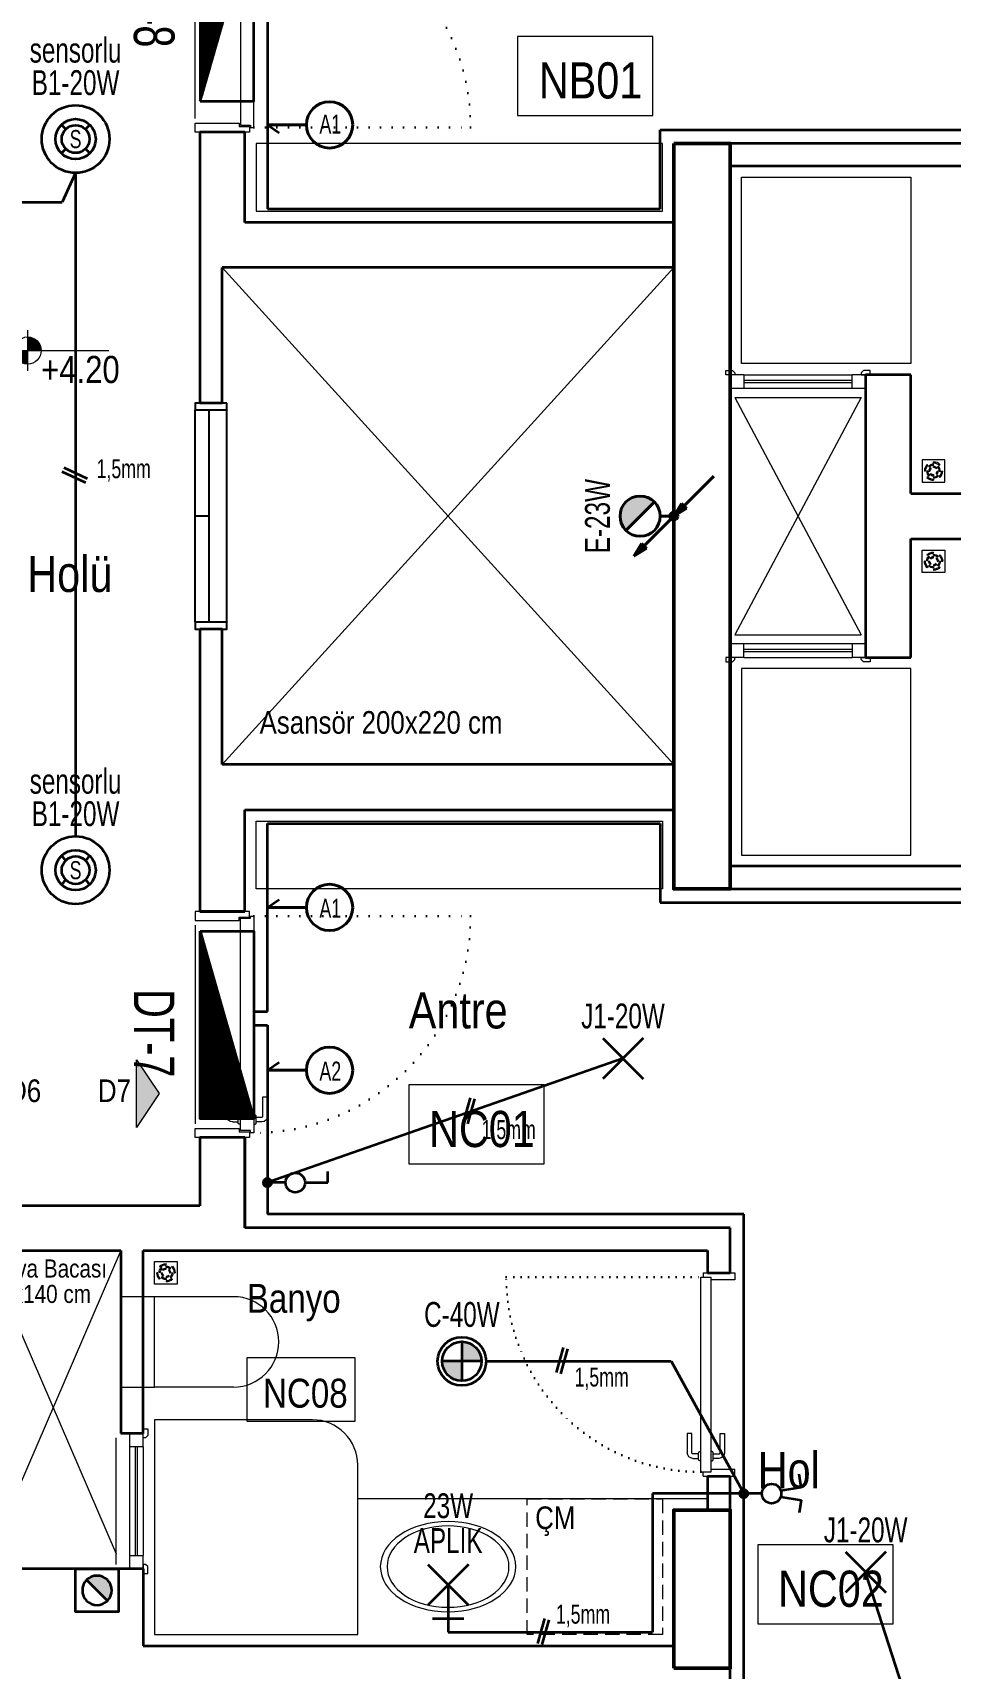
# Model space of a CAD drawing. Header units: millimetres. Extents: x 1852829 to 1882754, y -270850 to -231658.
# Drawn here: x 1862154 to 1862560, y -248341 to -247617 of the extents above; entities that cross this region are included whole.
import ezdxf
from ezdxf.enums import TextEntityAlignment as Align

# ---------------------------------------------------------------- set-up
doc = ezdxf.new("R2010")
doc.units = ezdxf.units.MM
for name, pattern in [('CONTINOUS', [0]), ('CONTINU', [0]), ('DASHED', [0.75, 0.5, -0.25]), ('DOT', [0.25, 0, -0.25]), ('izdüşüm arka', [3.175, 0, -3.175]), ('izdüşüm ön', [9.525, 6.35, -3.175])]:
    doc.linetypes.add(name, pattern=pattern)
for name, color, linetype, lineweight in [('a_ba', 6, 'Continuous', 50), ('a_doğrama', 251, 'Continuous', 20), ('a_duvar', 251, 'Continuous', 35), ('a_görünüş', 32, 'Continuous', 25), ('a_görünüş_ince', 8, 'Continuous', 20), ('a_izdüşüm_arka', 251, 'izdüşüm arka', 30), ('a_izdüşüm_ön', 6, 'izdüşüm ön', 9), ('a_not_kot', 251, 'Continuous', 13), ('a_not_mahal', 253, 'Continuous', 5), ('a_not_misc', 144, 'Continuous', 5), ('a_not_text', 7, 'Continuous', 13), ('a_tefriş', 8, 'Continuous', 20), ('Aydınlatma', 4, 'CONTINOUS', 35), ('Aydınlatma_', 3, 'Continuous', 40), ('Genel', 4, 'CONTINOUS', 40), ('genell', 4, 'Continuous', 25), ('Priz', 6, 'CONTINOUS', 40), ('Topraklama', 3, 'DASHED', 40)]:
    doc.layers.add(name, color=color, linetype=linetype, lineweight=lineweight)
doc.layers.add('a_basılmayacak', color=251, linetype='Continuous', lineweight=5, plot=False)
doc.styles.add('Grupcad', font='arial.ttf', dxfattribs={"width": 0.7})
doc.styles.add('OL', font='tsimplex.shx', dxfattribs={"width": 0.8, "height": 12})
doc.styles.add('ROMANTUR', font='arial.ttf', dxfattribs={"width": 0.7})
doc.styles.get("Standard").update_dxf_attribs({"font": 'ARIALN.TTF'})

# ---------------------------------------------------------------- blocks, each defined once
blk = doc.blocks.new('K1')
at = {"layer": 'a_doğrama', "color": 251}
for points in [[(-17.5, -2.5), (-22, -2.5), (-22, 0), (2, 0), (2, -4), (-17.5, -4), (-17.5, -2.5)], [(-27.5, -93.1), (-25, -93.1)], [(-14.5, -93.1), (-17, -93.1)], [(-17.5, -97.5), (-22, -97.5), (-22, -100), (2, -100), (2, -96), (-17.5, -96), (-17.5, -97.5)]]:
    blk.add_lwpolyline(points, dxfattribs=at)
blk.add_lwpolyline([(-18, -14), (-18, -4), (-18, -3), (-22.5, -3), (-22.5, -2.5), (-22.5, -2), (-24, -2), (-24, -2.5), (-24, -12.5), (-24, -88), (-24, -97.5), (-24, -98), (-22.5, -98), (-22.5, -97.5), (-22.5, -97), (-18, -97), (-18, -96), (-18, -86.5)], close=True, dxfattribs=at)
for points in [[(-25, -91.1), (-27.5, -91.1, -0.414214), (-28, -90.6), (-28, -82.1), (-30, -82.1), (-30, -90.6)], [(-17, -91.1), (-14.5, -91.1, 0.414214), (-14, -90.6), (-14, -82.1), (-12, -82.1), (-12, -90.6)], [(-24, -94.1), (-24.5, -94.1, -0.414214), (-25, -93.6), (-25, -90.6, -0.414214), (-24.5, -90.1), (-24, -90.1)], [(-18, -94.1), (-17.5, -94.1, 0.414214), (-17, -93.6), (-17, -90.6, 0.414214), (-17.5, -90.1), (-18, -90.1)]]:
    blk.add_lwpolyline(points, format="xyb", dxfattribs=at)
for centre, start, end in [((-27.5, -90.6), 180, 270), ((-14.5, -90.6), 270, 0)]:
    blk.add_arc(centre, 2.5, start, end, dxfattribs=at)
at = {"layer": 'a_görünüş_ince', "color": 251}
blk.add_line((2, -6), (2, -94), dxfattribs=at)
at = {"layer": 'a_izdüşüm_arka', "color": 251, "linetype": 'DOT', "ltscale": 20}
blk.add_line((-24, -2), (-120, -2), dxfattribs=at)
blk.add_arc((-24, -2), 96, 180, 270, dxfattribs=at)
blk = doc.blocks.new('M1')
at = {"layer": 'a_doğrama', "linetype": 'Continuous'}
for p, q in [((-24, 6), (-30, 6)), ((-30, 0), (-30, 6)), ((-24, 0), (-30, 0)), ((-24, 0), (-24, 6)), ((30, 6), (24, 6)), ((24, 6), (24, 0)), ((30, 0), (30, 6)), ((30, 0), (24, 0))]:
    blk.add_line(p, q, dxfattribs=at)
at = {"layer": 'a_doğrama'}
for p, q in [((24, 3.5), (-24, 3.5)), ((24, 2.5), (-24, 2.5))]:
    blk.add_line(p, q, dxfattribs=at)
for points in [[(-28, -1), (-28, 0), (-32, 0), (-32, -2), (-29, -2)], [(28, -1), (28, 0), (32, 0), (32, -2), (29, -2)]]:
    blk.add_lwpolyline(points, close=True, dxfattribs=at)
at = {"layer": 'a_görünüş_ince'}
for p, q in [((24, 6), (-24, 6)), ((-24, 0), (24, 0))]:
    blk.add_line(p, q, dxfattribs=at)
blk = doc.blocks.new('K2')
at = {"layer": 'a_doğrama', "color": 251, "linetype": 'Continuous'}
for p, q in [((-13, 88.1), (-13, 1.9)), ((-13, 88.1), (-8.5, 88.1)), ((-12, 90), (-12, 88.1)), ((-12, 90), (-10, 90)), ((-8.5, 88.1), (-8.5, 1.9)), ((-13, 1.9), (-8.5, 1.9)), ((-12, 0), (-12, 1.9)), ((-12, 0), (-10, 0))]:
    blk.add_line(p, q, dxfattribs=at)
for points in [[(0, 90), (2, 90), (2, 87), (-8.5, 87)], [(0, 0), (2, 0), (2, 3), (-8.5, 3)]]:
    blk.add_lwpolyline(points, dxfattribs=at)
at = {"layer": 'a_doğrama', "color": 251}
for points in [[(-14, 80.1), (-16.5, 80.1, 0.414214), (-17, 79.6), (-17, 71.1), (-19, 71.1), (-19, 79.6)], [(-13, 83.1), (-13.5, 83.1, 0.414214), (-14, 82.6), (-14, 79.6, 0.414214), (-13.5, 79.1), (-13, 79.1)], [(-8.5, 83.1), (-8, 83.1, -0.414214), (-7.5, 82.6), (-7.5, 79.6, -0.414214), (-8, 79.1), (-8.5, 79.1)], [(-7.5, 80.1), (-5, 80.1, -0.414214), (-4.5, 79.6), (-4.5, 71.1), (-2.5, 71.1), (-2.5, 79.6)]]:
    blk.add_lwpolyline(points, format="xyb", dxfattribs=at)
for points in [[(-16.5, 82.1), (-14, 82.1)], [(-5, 82.1), (-7.5, 82.1)]]:
    blk.add_lwpolyline(points, dxfattribs=at)
for centre, start, end in [((-16.5, 79.6), 90, 180), ((-5, 79.6), 0, 90)]:
    blk.add_arc(centre, 2.5, start, end, dxfattribs=at)
at = {"layer": 'a_izdüşüm_arka', "color": 251}
blk.add_lwpolyline([(-99.2, 1.9), (-13, 1.9)], dxfattribs=at)
blk.add_arc((-13, 1.9), 86.2, 89.99996, 180, dxfattribs=at)
blk = doc.blocks.new('klozet')
at = {"layer": 'a_tefriş'}
blk.add_line((20, 0), (-20, 0), dxfattribs=at)
for points in [[(-20, 0), (-20, -15), (20, -15), (20, 0)], [(-20, -50), (-20, -15)], [(20, -50), (20, -15)]]:
    blk.add_lwpolyline(points, dxfattribs=at)
blk.add_arc((0, -50), 20, 180, 360, dxfattribs=at)
blk = doc.blocks.new('baca_müstakil')
at = {"layer": 'a_duvar'}
h = blk.add_hatch(color=256, dxfattribs=at)
h.dxf.hatch_style = 1
h.paths.add_polyline_path([(4.9, -4.9, 0.198912), (3, -9.5, 0.668179), (14.1, -14.1)])
blk.add_line((4.9, -4.9), (14.1, -14.1), dxfattribs=at)
blk.add_lwpolyline([(0, -19), (19, -19), (19, 0), (0, 0)], close=True, dxfattribs=at)
blk.add_circle((9.5, -9.5), 6.5, dxfattribs=at)
blk = doc.blocks.new('tefriş_süzgeç')
at = {"layer": 'a_tefriş'}
for p, q in [((5, 0), (-5, 0)), ((-5, 0), (-5, -10)), ((5, -10), (5, 0)), ((-3.62, -5.06), (-4.12, -5.06)), ((-2.62, -5.06), (-3.12, -5.06)), ((-2.55, -2.51), (-2.9, -2.15)), ((-1.96, -3.34), (-2.31, -2.98)), ((-1.87, -6.87), (-2.23, -7.23)), ((-1.62, -5.06), (-2.12, -5.06)), ((-1.17, -6.17), (-1.52, -6.52)), ((-1.15, -3.94), (-1.5, -3.59)), ((-0.16, -2.53), (-0.16, -2.03)), ((-0.06, -1.5), (-0.06, -1)), ((-0.06, -3), (-0.06, -3.5)), ((-0.06, -6.62), (-0.06, -7.12)), ((1.04, -3.96), (1.4, -3.6)), ((1.06, -6.15), (1.41, -6.5)), ((1.5, -5.06), (2, -5.06)), ((1.75, -3.25), (2.1, -2.9)), ((1.77, -6.85), (2.13, -7.2)), ((2.46, -2.54), (2.81, -2.19)), ((2.5, -5.06), (3, -5.06)), ((3.5, -5.06), (4, -5.06)), ((-5, -10), (5, -10)), ((-2.58, -7.58), (-2.93, -7.93)), ((-0.06, -7.62), (-0.06, -8.12)), ((-0.06, -8.62), (-0.06, -9.12)), ((2.49, -7.55), (2.85, -7.9))]:
    blk.add_line(p, q, dxfattribs=at)
for centre, radius, start, end in [((-0.06, -5.06), 4.06, 134.2896, 180), ((-0.06, -5.06), 3.56, 134.2896, 180), ((-0.06, -5.06), 3.06, 180, 225), ((-0.06, -5.06), 2.56, 180, 225), ((-0.38, -4.42), 2.4, 84.59432, 143.20159), ((-0.06, -5.06), 2.06, 134.2896, 180), ((-0.14, -4.97), 2.44, 90.34305, 138.12123), ((-0.06, -5.06), 1.56, 134.2896, 180), ((-0.06, -5.06), 2.06, 225, 270), ((-0.06, -5.06), 1.56, 225, 270), ((-0.06, -5.06), 4.06, 45, 90), ((-0.06, -5.06), 3.56, 45, 90), ((-0.06, -5.06), 2.06, 45, 90), ((-0.06, -5.06), 1.56, 45, 90), ((-0.06, -5.06), 2.56, 270, 315.7104), ((-0.06, -5.06), 3.06, 270, 315.7104), ((-0.06, -5.06), 1.56, 314.2896, 360), ((-0.06, -5.06), 2.06, 314.2896, 360), ((-0.06, -5.06), 2.56, 360, 45), ((-0.06, -5.06), 3.06, 360, 45), ((-0.06, -5.06), 3.56, 314.2896, 360), ((-0.06, -5.06), 4.06, 314.2896, 360), ((-0.06, -5.06), 4.06, 225, 270), ((-0.06, -5.06), 3.56, 225, 270)]:
    blk.add_arc(centre, radius, start, end, dxfattribs=at)
blk = doc.blocks.new('sembol_kot')
at = {"layer": 'a_not_kot'}
for points in [[(0, 10), (0, 0), (10, 0, 0.414214)], [(0, 0), (-10, 0, 0.414214), (0, -10)]]:
    blk.add_hatch(color=256, dxfattribs=at).paths.add_polyline_path(points)
for p, q in [((0, 15), (0, -15)), ((-15, 0), (60, 0))]:
    blk.add_line(p, q, dxfattribs=at)
blk.add_circle((0, 0), 10, dxfattribs=at)
blk = doc.blocks.new('B1-20W SENSORLU ARM.')
at = {"layer": 'Aydınlatma', "color": 1, "linetype": 'CONTINU'}
for p, q in [((-6.3, 6.3), (-4.34, 4.34)), ((6.3, 6.3), (4.34, 4.34)), ((-4.34, -4.34), (-6.3, -6.3)), ((4.34, -4.34), (6.3, -6.3))]:
    blk.add_line(p, q, dxfattribs=at)
at = {"layer": 'Aydınlatma', "linetype": 'CONTINU'}
blk.add_circle((0, 0), 15, dxfattribs=at)
at = {"layer": 'Aydınlatma', "color": 1, "linetype": 'CONTINU'}
for radius in [8.91, 6.14]:
    blk.add_circle((0, 0), radius, dxfattribs=at)
at = {"layer": 'Aydınlatma', "linetype": 'CONTINU', "style": 'Grupcad', "width": 0.7, "flags": 8}
for tag, p in [('SENSORLU', (0, 39.36)), ('B1-20W', (0, 25))]:
    blk.add_attdef(tag, text='', height=11, dxfattribs=at).set_placement(p, align=Align.MIDDLE_CENTER)
at = {"layer": 'Aydınlatma', "color": 4, "linetype": 'CONTINU', "style": 'Grupcad', "width": 0.7, "flags": 8}
blk.add_attdef('S.', text='', height=8, dxfattribs=at).set_placement((0, 0), align=Align.MIDDLE_CENTER)
blk = doc.blocks.new('L1-23W')
at = {"layer": 'Aydınlatma_', "linetype": 'CONTINU'}
h = blk.add_hatch(color=1, dxfattribs=at)
edge = h.paths.add_edge_path()
edge.add_arc((0, 14.91), 8.91, 360, 495, ccw=False)
edge.add_arc((0, 14.91), 8.91, 315, 360, ccw=False)
edge.add_line((6.3, 8.61), (-6.3, 21.21))
at = {"layer": 'Aydınlatma_', "color": 1, "linetype": 'CONTINU'}
blk.add_line((6.3, 8.61), (-6.3, 21.21), dxfattribs=at)
at = {"layer": 'Aydınlatma_', "linetype": 'CONTINU'}
blk.add_line((-6, 0), (6, 0), dxfattribs=at)
at = {"layer": 'Aydınlatma_', "linetype": 'CONTINU', "ltscale": 5}
blk.add_line((0, 6), (0, 0), dxfattribs=at)
at = {"layer": 'Aydınlatma_', "color": 1, "linetype": 'CONTINU'}
blk.add_circle((0, 14.91), 8.91, dxfattribs=at)
at = {"layer": 'Aydınlatma_', "color": 4, "linetype": 'CONTINU', "style": 'Grupcad', "width": 0.7, "flags": 8}
blk.add_attdef('L1-23W', text='', height=11, dxfattribs=at).set_placement((0, 33.82), align=Align.MIDDLE_CENTER)
blk = doc.blocks.new('YUKARIYA GIDEN HAT')
at = {"linetype": 'Continuous'}
blk.add_hatch(color=0, dxfattribs=at).paths.add_polyline_path([(12.1, 14.33), (14.28, 12.14), (17.77, 17.77)])
h = blk.add_hatch(color=7, dxfattribs=at)
edge = h.paths.add_edge_path()
edge.add_arc((0, 0), 1.75, 0, 360)
at = {"color": 0, "linetype": 'Continuous'}
for p, q in [((0, 0), (17.77, 17.77)), ((17.77, 17.77), (12.1, 14.33)), ((17.77, 17.77), (14.28, 12.14)), ((12.1, 14.33), (14.28, 12.14))]:
    blk.add_line(p, q, dxfattribs=at)
at = {"color": 7, "linetype": 'Continuous'}
blk.add_circle((0, 0), 1.75, dxfattribs=at)
blk = doc.blocks.new('ASAGIDAN GELEN HAT')
at = {"linetype": 'Continuous'}
blk.add_hatch(color=0, dxfattribs=at).paths.add_polyline_path([(-5.67, -3.43), (-3.48, -5.62), (0, 0)])
h = blk.add_hatch(color=7, dxfattribs=at)
edge = h.paths.add_edge_path()
edge.add_arc((0, 0), 1.75, 0, 360)
at = {"color": 0, "linetype": 'Continuous'}
for p, q in [((-17.77, -17.77), (0, 0)), ((0, 0), (-5.67, -3.43)), ((0, 0), (-3.48, -5.62)), ((-5.67, -3.43), (-3.48, -5.62))]:
    blk.add_line(p, q, dxfattribs=at)
at = {"color": 7, "linetype": 'Continuous'}
blk.add_circle((0, 0), 1.75, dxfattribs=at)
blk = doc.blocks.new('ASAGIDAN YUKARIYA HAT')
at = {"color": 0, "linetype": 'CONTINOUS'}
for name in ['YUKARIYA GIDEN HAT', 'ASAGIDAN GELEN HAT']:
    blk.add_blockref(name, (0, 0), dxfattribs=at)
blk = doc.blocks.new('KAT PANOSU')
at = {"layer": 'Aydınlatma', "linetype": 'CONTINU'}
h = blk.add_hatch(dxfattribs=at)
h.set_pattern_fill('ANSI31', color=2)
h.set_pattern_definition([(45, (274.5771, -113244.44112), (-0.08838834765, 0.08838834765), [])])
h.paths.add_polyline_path([(41.5, 11.87), (-41.5, -11.87), (41.5, -11.87)])
at = {"layer": 'Aydınlatma', "color": 2, "linetype": 'CONTINU'}
blk.add_line((-41.5, -11.87), (41.5, 11.87), dxfattribs=at)
blk.add_line((-41.5, -11.87), (41.5, 11.87), dxfattribs=at)
blk.add_line((-41.5, -11.87), (41.5, 11.87), dxfattribs=at)
blk.add_line((-41.5, -11.87), (41.5, 11.87), dxfattribs=at)
blk.add_line((-41.5, -11.87), (41.5, 11.87), dxfattribs=at)
blk.add_line((-41.5, -11.87), (41.5, 11.87), dxfattribs=at)
blk.add_lwpolyline([(-41.5, -11.87), (-41.5, 11.87), (41.5, 11.87), (41.5, -11.87)], close=True, dxfattribs=at)
blk.add_lwpolyline([(-41.5, -11.87), (-41.5, 11.87), (41.5, 11.87), (41.5, -11.87)], close=True, dxfattribs=at)
blk.add_lwpolyline([(-41.5, -11.87), (-41.5, 11.87), (41.5, 11.87), (41.5, -11.87)], close=True, dxfattribs=at)
blk.add_lwpolyline([(-41.5, -11.87), (-41.5, 11.87), (41.5, 11.87), (41.5, -11.87)], close=True, dxfattribs=at)
blk.add_lwpolyline([(-41.5, -11.87), (-41.5, 11.87), (41.5, 11.87), (41.5, -11.87)], close=True, dxfattribs=at)
blk.add_lwpolyline([(-41.5, -11.87), (-41.5, 11.87), (41.5, 11.87), (41.5, -11.87)], close=True, dxfattribs=at)
blk = doc.blocks.new('C-20W')
at = {"layer": 'Aydınlatma', "linetype": 'CONTINU'}
h = blk.add_hatch(color=1, dxfattribs=at)
h.paths.add_polyline_path([(8.7, 0), (0, 0), (0, 8.7, -0.414214)])
h.paths.add_polyline_path([(0, -8.7, -0.414214), (-8.7, 0), (0, 0)])
at = {"layer": 'Aydınlatma', "color": 1, "linetype": 'CONTINU'}
for p, q in [((0, 8.7), (0, -8.7)), ((8.7, 0), (-8.7, 0))]:
    blk.add_line(p, q, dxfattribs=at)
at = {"layer": 'Aydınlatma', "linetype": 'CONTINU'}
blk.add_circle((0, 0), 10.75, dxfattribs=at)
at = {"layer": 'Aydınlatma', "color": 1, "linetype": 'CONTINU'}
blk.add_circle((0, 0), 8.7, dxfattribs=at)
at = {"layer": 'Aydınlatma', "linetype": 'CONTINU', "style": 'Grupcad', "width": 0.7, "flags": 8}
blk.add_attdef('C-40W', text='', height=11, dxfattribs=at).set_placement((0, 20.75), align=Align.MIDDLE_CENTER)
blk = doc.blocks.new('APLIK dahili tip1-23W')
at = {"layer": 'Aydınlatma', "color": 1, "linetype": 'CONTINU'}
for p, q in [((9, 24), (-9, 6)), ((-9, 24), (9, 6))]:
    blk.add_line(p, q, dxfattribs=at)
at = {"layer": 'Aydınlatma', "linetype": 'CONTINU'}
for p, q in [((0, 15), (0, 0)), ((-7, 0), (7, 0)), ((0, 0), (0, 0))]:
    blk.add_line(p, q, dxfattribs=at)
at = {"layer": 'Aydınlatma', "linetype": 'CONTINU', "style": 'Grupcad', "width": 0.7, "flags": 8}
for tag, p in [('23W', (0, 49.96)), ('APLIK', (0, 34.54))]:
    blk.add_attdef(tag, text='', height=11, dxfattribs=at).set_placement(p, align=Align.MIDDLE_CENTER)
blk = doc.blocks.new('J1-20W')
at = {"layer": 'Aydınlatma', "color": 1, "linetype": 'CONTINU'}
for p, q in [((9, 9), (-9, -9)), ((-9, 9), (9, -9))]:
    blk.add_line(p, q, dxfattribs=at)
at = {"layer": 'Aydınlatma', "linetype": 'CONTINU', "style": 'Grupcad', "width": 0.7, "flags": 8}
blk.add_attdef('J1-20W', text='', height=11, dxfattribs=at).set_placement((0, 18.75), align=Align.MIDDLE_CENTER)
blk = doc.blocks.new('KOMUTATOR ANAHTAR')
at = {"layer": 'Aydınlatma', "color": 6, "linetype": 'CONTINU'}
for p, q in [((-2.88, 17.46), (-8.56, 16.51)), ((-1.36, 8.42), (-2.88, 17.46)), ((1.36, 8.42), (2.88, 17.46)), ((2.88, 17.46), (8.56, 16.51))]:
    blk.add_line(p, q, dxfattribs=at)
blk.add_circle((0, 4.32), 4.32, dxfattribs=at)
blk = doc.blocks.new('NORMAL ANAHTAR')
at = {"layer": 'Aydınlatma', "color": 6, "linetype": 'CONTINU'}
for p, q in [((0, 18.76), (-4.86, 18.76)), ((0, 8.64), (0, 18.76))]:
    blk.add_line(p, q, dxfattribs=at)
blk.add_circle((0, 4.32), 4.32, dxfattribs=at)
blk = doc.blocks.new('BUAT (Enerji)')
at = {"layer": 'Priz', "linetype": 'CONTINU'}
h = blk.add_hatch(color=256, dxfattribs=at)
edge = h.paths.add_edge_path()
edge.add_arc((0, 0), 1.75, 0, 360)
blk.add_circle((0, 0), 1.75, dxfattribs=at)

msp = doc.modelspace()

# ---------------------------------------------------------------- hatches: boundary and pattern name
at = {"layer": 'a_not_misc'}
h = msp.add_hatch(color=256, dxfattribs=at)
h.dxf.hatch_style = 1
h.paths.add_polyline_path([(1862199.68, -248071.91), (1862209.68, -248086.91), (1862199.68, -248101.91)])

# ---------------------------------------------------------------- linework, layer by layer
msp.add_lwpolyline([(1862227.71, -247781.28), (1862227.71, -247781.28)])
at = {"layer": 'a_ba', "color": 253}
for points in [[(1862437.71, -247666.28), (1862462.71, -247666.28), (1862462.71, -247996.28), (1862437.71, -247996.28), (1862437.71, -247971.28), (1862437.71, -247971.28), (1862437.71, -247691.28), (1862437.71, -247691.28)], [(1862437.71, -248341.28), (1862462.71, -248341.28), (1862462.71, -248271.28), (1862437.71, -248271.28)]]:
    msp.add_lwpolyline(points, close=True, dxfattribs=at)
at = {"layer": 'a_basılmayacak'}
for points in [[(1862542.71, -247763.78), (1862467.71, -247763.78), (1862467.71, -247681.28), (1862542.71, -247681.28)], [(1862542.71, -247898.78), (1862467.71, -247898.78), (1862467.71, -247981.28), (1862542.71, -247981.28)]]:
    msp.add_lwpolyline(points, close=True, dxfattribs=at)
at = {"layer": 'a_duvar'}
for p, q in [((1862247.71, -247661.28), (1862227.71, -247661.28)), ((1862227.71, -247661.28), (1862227.71, -247781.28)), ((1862247.71, -247701.28), (1862247.71, -247661.28)), ((1862247.71, -247701.28), (1862247.71, -247661.28)), ((1862582.71, -247666.28), (1862447.71, -247666.28)), ((1862462.71, -247676.28), (1862712.71, -247676.28)), ((1862437.71, -247701.28), (1862247.71, -247701.28)), ((1862237.71, -247781.28), (1862237.71, -247721.28)), ((1862437.71, -247721.28), (1862237.71, -247721.28)), ((1862437.71, -247721.28), (1862437.71, -247941.28)), ((1862462.71, -247768.78), (1862462.71, -247768.78)), ((1862542.71, -247768.78), (1862522.71, -247768.78)), ((1862522.71, -247768.78), (1862522.71, -247893.78)), ((1862542.71, -247821.28), (1862542.71, -247768.78)), ((1862462.71, -247788.78), (1862462.71, -247788.78)), ((1862542.71, -247821.28), (1862712.71, -247821.28)), ((1862542.71, -247841.28), (1862712.71, -247841.28)), ((1862542.71, -247893.78), (1862542.71, -247841.28)), ((1862462.71, -247873.78), (1862462.71, -247873.78)), ((1862227.71, -247881.28), (1862227.71, -247941.28)), ((1862237.71, -247941.28), (1862237.71, -247881.28)), ((1862462.71, -247893.78), (1862462.71, -247893.78)), ((1862522.71, -247893.78), (1862542.71, -247893.78)), ((1862227.71, -247941.28), (1862227.71, -248006.28)), ((1862437.71, -247941.28), (1862237.71, -247941.28)), ((1862247.71, -247961.28), (1862437.71, -247961.28)), ((1862247.71, -248006.28), (1862247.71, -247961.28)), ((1862712.71, -247986.28), (1862462.71, -247986.28)), ((1862447.71, -247996.28), (1862582.71, -247996.28)), ((1862227.71, -248006.28), (1862247.71, -248006.28)), ((1862247.71, -248006.28), (1862227.71, -248006.28)), ((1862227.71, -248106.28), (1862227.71, -248136.51)), ((1862247.71, -248106.28), (1862227.71, -248106.28)), ((1862247.71, -248106.28), (1862227.71, -248106.28)), ((1862247.71, -248146.28), (1862247.71, -248106.28)), ((1862247.71, -248106.28), (1862247.71, -248146.28)), ((1862227.71, -248136.51), (1862107.71, -248136.51)), ((1862462.71, -248146.28), (1862247.71, -248146.28)), ((1862462.71, -248166.28), (1862462.71, -248146.28)), ((1862132.71, -248156.28), (1862192.71, -248156.28)), ((1862192.71, -248156.28), (1862192.71, -248237.28)), ((1862202.71, -248156.28), (1862452.71, -248156.28)), ((1862202.71, -248237.28), (1862202.71, -248156.28)), ((1862452.71, -248156.28), (1862452.71, -248166.28)), ((1862452.71, -248256.28), (1862452.71, -248271.28)), ((1862462.71, -248351.28), (1862462.71, -248256.28)), ((1862202.71, -248331.28), (1862437.71, -248331.28))]:
    msp.add_line(p, q, dxfattribs=at)
for points in [[(1862237.71, -247781.28), (1862227.71, -247781.28)], [(1862237.71, -247881.28), (1862227.71, -247881.28)], [(1862452.71, -248166.28), (1862462.71, -248166.28)], [(1862202.71, -248237.28), (1862192.71, -248237.28)], [(1862452.71, -248256.28), (1862462.71, -248256.28)], [(1862202.71, -248297.28), (1862122.71, -248297.28)], [(1862202.71, -248297.28), (1862202.71, -248331.28)]]:
    msp.add_lwpolyline(points, dxfattribs=at)
at = {"layer": 'a_görünüş', "color": 251}
for points in [[(1862239.71, -247781.28), (1862225.71, -247781.28), (1862225.71, -247784.28), (1862239.71, -247784.28)], [(1862239.71, -247878.28), (1862225.71, -247878.28), (1862225.71, -247881.28), (1862239.71, -247881.28)]]:
    msp.add_lwpolyline(points, close=True, dxfattribs=at)
for points in [[(1862225.71, -247878.28), (1862225.71, -247784.28)], [(1862231.71, -247784.28), (1862231.71, -247878.28)], [(1862239.71, -247878.28), (1862239.71, -247784.28)], [(1862231.71, -247831.28), (1862225.71, -247831.28)]]:
    msp.add_lwpolyline(points, dxfattribs=at)
at = {"layer": 'a_görünüş_ince'}
msp.add_line((1862190.71, -248295.28), (1862190.71, -248239.28), dxfattribs=at)
for points in [[(1862464.71, -247778.78), (1862520.71, -247778.78)], [(1862464.71, -247883.78), (1862520.71, -247883.78)]]:
    msp.add_lwpolyline(points, dxfattribs=at)
at = {"layer": 'a_izdüşüm_ön', "color": 251}
msp.add_lwpolyline([(1862432.71, -248326.28), (1862372.71, -248326.28), (1862372.71, -248266.28), (1862432.71, -248266.28)], close=True, dxfattribs=at)
at = {"layer": 'a_not_mahal'}
for points in [[(1862428.42, -247618.9), (1862368.42, -247618.9), (1862368.42, -247653.9), (1862428.42, -247653.9)], [(1862380.3, -248083.05), (1862320.3, -248083.05), (1862320.3, -248118.05), (1862380.3, -248118.05)], [(1862296.57, -248203.91), (1862248.57, -248203.91), (1862248.57, -248231.91), (1862296.57, -248231.91)], [(1862534.91, -248286.57), (1862474.91, -248286.57), (1862474.91, -248321.57), (1862534.91, -248321.57)]]:
    msp.add_lwpolyline(points, close=True, dxfattribs=at)
at = {"layer": 'a_not_misc'}
for points in [[(1862237.71, -247721.28), (1862437.71, -247941.28)], [(1862437.71, -247721.28), (1862237.71, -247941.28)], [(1862520.71, -247778.78), (1862464.71, -247883.78)], [(1862464.71, -247778.78), (1862520.71, -247883.78)], [(1862132.71, -248156.28), (1862190.71, -248290.65)], [(1862192.71, -248156.28), (1862134.71, -248290.65)]]:
    msp.add_lwpolyline(points, dxfattribs=at)
msp.add_lwpolyline([(1862199.68, -248071.91), (1862209.68, -248086.91), (1862199.68, -248101.91), (1862199.68, -248071.91)], close=True, dxfattribs=at)
at = {"layer": 'a_tefriş'}
for points in [[(1862432.71, -247666.28), (1862252.71, -247666.28), (1862252.71, -247696.28), (1862432.71, -247696.28)], [(1862432.71, -247996.28), (1862252.71, -247996.28), (1862252.71, -247966.28), (1862432.71, -247966.28)]]:
    msp.add_lwpolyline(points, close=True, dxfattribs=at)
msp.add_lwpolyline([(1862207.71, -248326.28), (1862297.71, -248326.28), (1862297.71, -248251.28, 0.414214), (1862277.71, -248231.28), (1862207.71, -248231.28)], format="xyb", close=True, dxfattribs=at)
msp.add_lwpolyline([(1862452.71, -248266.28), (1862297.71, -248266.28)], dxfattribs=at)
at = {"layer": 'a_tefriş', "extrusion": (0, 0, -1)}
for major_axis in [(-30, 0), (-27, 0)]:
    msp.add_ellipse((1862337.71, -248296.28), major_axis=major_axis, ratio=0.666667, dxfattribs=at)
at = {"layer": 'Aydınlatma'}
for p, q in [((1862257.71, -247612.03), (1862257.71, -247695.28)), ((1862257.71, -247658.07), (1862262.94, -247661.61)), ((1862431.71, -247695.28), (1862431.71, -247660.28)), ((1862431.71, -247660.28), (1862728.71, -247660.28)), ((1862172.71, -247679.37), (1862166.71, -247692.28)), ((1862172.71, -247679.37), (1862172.71, -247972.98)), ((1861884.34, -247692.28), (1862166.71, -247692.28)), ((1862257.71, -247695.28), (1862431.71, -247695.28)), ((1862257.71, -248050.53), (1862257.71, -247967.28)), ((1862257.71, -247967.28), (1862431.71, -247967.28)), ((1862431.71, -247967.28), (1862431.71, -248002.28)), ((1862257.71, -248004.48), (1862262.94, -248000.95)), ((1862431.71, -248002.28), (1862728.71, -248002.28)), ((1862251.71, -248050.53), (1862257.71, -248050.53)), ((1862251.71, -248056.53), (1862257.71, -248056.53)), ((1862257.71, -248056.53), (1862257.71, -248140.28)), ((1862415.21, -248071.28), (1862257.71, -248126.28)), ((1862257.71, -248076.56), (1862262.94, -248073.02)), ((1862468.71, -248140.28), (1862257.71, -248140.28)), ((1862468.71, -248467.28), (1862468.71, -248140.28)), ((1862354.59, -248205.39), (1862436.59, -248205.39)), ((1862436.59, -248205.39), (1862468.71, -248263.97)), ((1862468.71, -248263.97), (1862428.26, -248263.97)), ((1862428.26, -248263.97), (1862428.26, -248325.28)), ((1862570.07, -248445.28), (1862522.71, -248298.78)), ((1862337.76, -248319.28), (1862337.76, -248325.28)), ((1862337.76, -248325.28), (1862428.26, -248325.28))]:
    msp.add_line(p, q, dxfattribs=at)
at = {"layer": 'Aydınlatma', "color": 3}
for p, q in [((1862166.69, -247811.56), (1862177.05, -247816.35)), ((1862167.53, -247809.74), (1862177.89, -247814.54)), ((1862347.57, -248088.73), (1862344.48, -248099.72)), ((1862349.5, -248089.27), (1862346.4, -248100.27)), ((1862388.75, -248199.34), (1862385.65, -248210.34)), ((1862390.67, -248199.89), (1862387.57, -248210.88)), ((1862380.47, -248319.24), (1862377.37, -248330.24)), ((1862382.4, -248319.78), (1862379.3, -248330.78))]:
    msp.add_line(p, q, dxfattribs=at)
at = {"layer": 'Aydınlatma', "color": 6}
for p, q in [((1862265.71, -248126.28), (1862257.71, -248126.28)), ((1862476.71, -248263.97), (1862468.71, -248263.97))]:
    msp.add_line(p, q, dxfattribs=at)
at = {"layer": 'Priz', "color": 4, "linetype": 'CONTINU'}
for p, q in [((1862275.01, -247658.07), (1862257.71, -247658.07)), ((1862275.01, -248004.48), (1862257.71, -248004.48)), ((1862275.01, -248076.56), (1862257.71, -248076.56))]:
    msp.add_line(p, q, dxfattribs=at)
for centre in [(1862285.25, -247658.07), (1862285.25, -248004.48), (1862285.25, -248076.56)]:
    msp.add_circle(centre, 10.25, dxfattribs=at)

# ---------------------------------------------------------------- block references
at = {"layer": 'a_doğrama', "xscale": -1}
for p, rotation in [((1862492.71, -247768.78), 180), ((1862202.71, -248267.28), 90)]:
    msp.add_blockref('M1', p, dxfattribs=dict(at, rotation=rotation))
at = {"layer": 'a_doğrama'}
msp.add_blockref('M1', (1862492.71, -247893.78), dxfattribs=at)
at = {"layer": 'a_duvar', "xscale": 0.6, "yscale": 0.6, "zscale": 0.6}
msp.add_blockref('sembol_kot', (1862151.47, -247757.96), dxfattribs=at)
at = {"layer": 'a_duvar', "xscale": -1, "rotation": 90}
msp.add_blockref('baca_müstakil', (1862172.71, -248297.28), dxfattribs=at)
at = {"layer": 'a_izdüşüm_arka', "ltscale": 5, "rotation": 179.9992036878907}
msp.add_blockref('K1', (1862227.71, -247661.28), dxfattribs=at)
at = {"layer": 'a_izdüşüm_arka', "ltscale": 5, "xscale": -1}
for name, p, rotation in [('K1', (1862227.71, -248006.28), 0.0007963121092924297), ('K2', (1862462.71, -248166.28), 180.0007963121094)]:
    msp.add_blockref(name, p, dxfattribs=dict(at, rotation=rotation))
at = {"layer": 'a_tefriş', "rotation": 90}
msp.add_blockref('tefriş_süzgeç', (1862547.71, -247811.28), dxfattribs=at)
at = {"layer": 'a_tefriş', "xscale": -1, "rotation": 90}
for p in [(1862547.71, -247851.28), (1862207.71, -248166.28)]:
    msp.add_blockref('tefriş_süzgeç', p, dxfattribs=at)
at = {"layer": 'a_tefriş', "color": 113, "rotation": 90.00079633946197}
msp.add_blockref('klozet', (1862192.71, -248196.78), dxfattribs=at)
at = {"layer": 'Aydınlatma', "linetype": 'CONTINU', "xscale": -1, "rotation": 270}
msp.add_blockref('KAT PANOSU', (1862239.84, -247606.03), dxfattribs=at)
at = {"layer": 'Aydınlatma', "linetype": 'CONTINU'}
ref = msp.add_blockref('B1-20W SENSORLU ARM.', (1862172.71, -247664.37), dxfattribs=at)
ref.add_attrib('S.', 'S', dxfattribs={"layer": 'Aydınlatma_', "color": 4, "linetype": 'Continuous', "height": 8, "style": 'Grupcad', "width": 0.7}).set_placement((1862172.71, -247664.37), align=Align.MIDDLE_CENTER)
ref.add_attrib('B1-20W', 'B1-20W', dxfattribs={"layer": 'Aydınlatma_', "color": 4, "linetype": 'Continuous', "height": 11, "style": 'Grupcad', "width": 0.7}).set_placement((1862172.71, -247639.37), align=Align.MIDDLE_CENTER)
ref.add_attrib('SENSORLU', 'sensorlu', dxfattribs={"layer": 'Aydınlatma_', "color": 4, "linetype": 'Continuous', "height": 11, "style": 'Grupcad', "width": 0.7}).set_placement((1862172.71, -247625.01), align=Align.MIDDLE_CENTER)
ref = msp.add_blockref('B1-20W SENSORLU ARM.', (1862172.71, -247987.98), dxfattribs=at)
ref.add_attrib('S.', 'S', dxfattribs={"layer": 'Aydınlatma_', "color": 4, "linetype": 'Continuous', "height": 8, "style": 'Grupcad', "width": 0.7}).set_placement((1862172.71, -247987.98), align=Align.MIDDLE_CENTER)
ref.add_attrib('B1-20W', 'B1-20W', dxfattribs={"layer": 'Aydınlatma_', "color": 4, "linetype": 'Continuous', "height": 11, "style": 'Grupcad', "width": 0.7}).set_placement((1862172.71, -247962.98), align=Align.MIDDLE_CENTER)
ref.add_attrib('SENSORLU', 'sensorlu', dxfattribs={"layer": 'Aydınlatma_', "color": 4, "linetype": 'Continuous', "height": 11, "style": 'Grupcad', "width": 0.7}).set_placement((1862172.71, -247948.62), align=Align.MIDDLE_CENTER)
for name, p, rotation in [('KAT PANOSU', (1862239.84, -248056.53), 270), ('NORMAL ANAHTAR', (1862265.71, -248126.28), 269.9999999999999), ('KOMUTATOR ANAHTAR', (1862476.71, -248263.97), 270)]:
    msp.add_blockref(name, p, dxfattribs=dict(at, rotation=rotation))
ref = msp.add_blockref('C-20W', (1862343.84, -248205.39), dxfattribs=at)
ref.add_attrib('C-20W', 'C-40W', dxfattribs={"layer": 'Aydınlatma_', "color": 4, "linetype": 'Continuous', "height": 11, "style": 'Grupcad', "width": 0.7}).set_placement((1862343.84, -248184.64), align=Align.MIDDLE_CENTER)
ref = msp.add_blockref('APLIK dahili tip1-23W', (1862337.76, -248319.28), dxfattribs=at)
ref.add_attrib('APLIK', 'APLIK', dxfattribs={"layer": 'Aydınlatma_', "color": 4, "linetype": 'ByBlock', "height": 11, "style": 'Grupcad', "width": 0.7}).set_placement((1862337.76, -248284.74), align=Align.MIDDLE_CENTER)
ref.add_attrib('23W', '23W', dxfattribs={"layer": 'Aydınlatma_', "color": 4, "linetype": 'ByBlock', "height": 11, "style": 'Grupcad', "width": 0.7}).set_placement((1862337.76, -248269.32), align=Align.MIDDLE_CENTER)
at = {"layer": 'Genel', "linetype": 'CONTINU', "rotation": 180}
msp.add_blockref('ASAGIDAN YUKARIYA HAT', (1862437.71, -247831.28), dxfattribs=at)
at = {"layer": 'genell', "linetype": 'CONTINU'}
ref = msp.add_blockref('L1-23W', (1862437.71, -247831.28), dxfattribs=dict(at, rotation=90))
ref.add_attrib('L1-23W', 'E-23W', dxfattribs={"layer": 'Aydınlatma_', "color": 4, "linetype": 'CONTINU', "height": 11, "rotation": 90, "style": 'Grupcad', "width": 0.7}).set_placement((1862403.89, -247831.28), align=Align.MIDDLE_CENTER)
at = {"layer": 'Priz', "color": 4, "linetype": 'CONTINU'}
for p in [(1862257.71, -248126.28), (1862468.71, -248263.97)]:
    msp.add_blockref('BUAT (Enerji)', p, dxfattribs=at)
at = {"layer": 'Topraklama'}
for p in [(1862415.21, -248071.28), (1862522.71, -248298.78)]:
    msp.add_blockref('J1-20W', p, dxfattribs=at).add_auto_attribs({'J1-20W': 'J1-20W'})

# ---------------------------------------------------------------- texts
at = {"layer": 'a_not_kot'}
msp.add_text('+4.20', height=12, dxfattribs=at).set_placement((1862157.47, -247772.36))
at = {"layer": 'a_not_mahal'}
for s, height, p in [('NB01', 16, (1862400.85, -247646.4)), ('NC01', 16, (1862352.72, -248110.55)), ('NC08', 12.8, (1862274.51, -248225.91)), ('NC02', 16, (1862507.33, -248314.07))]:
    msp.add_text(s, height=height, rotation=360, dxfattribs=at).set_placement(p, align=Align.CENTER)
for s, height, p in [('Apt. Holü', 16, (1862113.63, -247864.85)), ('Antre', 16, (1862320.3, -248058.05)), ('Banyo', 12.8, (1862248.57, -248183.91)), ('Hol', 16, (1862474.91, -248261.57)), ('ÇM', 10, (1862376.31, -248279.65))]:
    msp.add_text(s, height=height, dxfattribs=at).set_placement(p)
at = {"layer": 'a_not_text'}
for s, height, p in [('Asansör 200x220 cm', 10, (1862254.23, -247927.58)), ('D6', 10, (1862142.84, -248090.62)), ('D7', 10, (1862182.61, -248090.62)), ('Hava Bacası', 8, (1862134.71, -248168.31)), ('60x140 cm', 8, (1862134.71, -248179.56))]:
    msp.add_text(s, height=height, dxfattribs=at).set_placement(p)
at = {"layer": 'Aydınlatma', "linetype": 'CONTINU', "style": 'ROMANTUR', "width": 0.7}
for s, p in [('DT-8', (1862207.53, -247604.25)), ('DT-7', (1862207.53, -248060.19))]:
    msp.add_text(s, height=18, rotation=270, dxfattribs=at).set_placement(p, align=Align.MIDDLE_CENTER)
at = {"layer": 'Priz', "color": 4, "linetype": 'CONTINU', "style": 'OL', "width": 0.7}
msp.add_text('A1', height=8.4, dxfattribs=at).set_placement((1862280.75, -247661.9))
at = {"layer": 'Priz', "color": 3, "linetype": 'CONTINU', "style": 'OL', "width": 0.7}
for p in [(1862182.02, -247814.46), (1862352.56, -248107.04), (1862393.75, -248216.56), (1862385.48, -248321.52)]:
    msp.add_text('1,5mm', height=8.4, rotation=360, dxfattribs=at).set_placement(p)
at = {"layer": 'Priz', "color": 4, "linetype": 'CONTINU', "style": 'OL', "width": 0.7}
for s, p in [('A1', (1862280.75, -248009.06)), ('A2', (1862280.75, -248081.13))]:
    msp.add_text(s, height=8.4, rotation=360, dxfattribs=at).set_placement(p)

doc.saveas('drawing.dxf')
